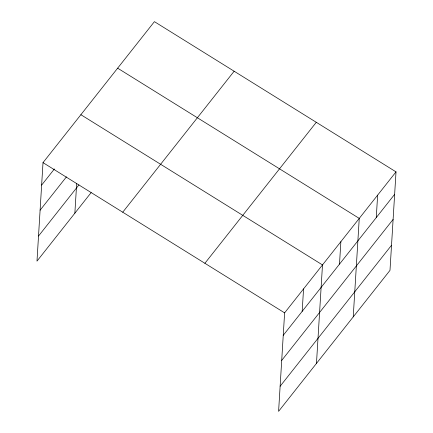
<?xml version="1.0" encoding="UTF-8"?>
<svg xmlns="http://www.w3.org/2000/svg" width="433" height="433" viewBox="0 0 433 433"><rect width="100%" height="100%" fill="white"/><g stroke="black" fill="none" stroke-linecap="round" stroke-linejoin="round"><path stroke-width="0.65" d="M396.016 171.874L284.616 312.864L278.592 411.35L389.992 270.36L396.016 171.874L154.408 21.65L43.008 162.64L36.984 261.126L91.152 192.571M74.86 213.193L76.673 183.581M302.18 311.359L303.555 288.898M316.469 363.411L322.493 264.926L80.884 114.707M339.499 264.13L340.874 241.663M353.231 316.886L359.255 218.4L117.646 68.176M376.261 217.599L377.636 195.137M41.638 185.108L54.396 168.951M40.101 210.194L66.449 176.848M38.521 236.039L78.903 184.929M122.739 212.213L234.139 71.223M204.885 263.291L316.285 122.301M283.242 335.326L394.642 194.336M281.71 360.413L393.104 219.423M280.129 386.263L391.524 245.273M43.008 162.64L284.616 312.864"/></g></svg>
